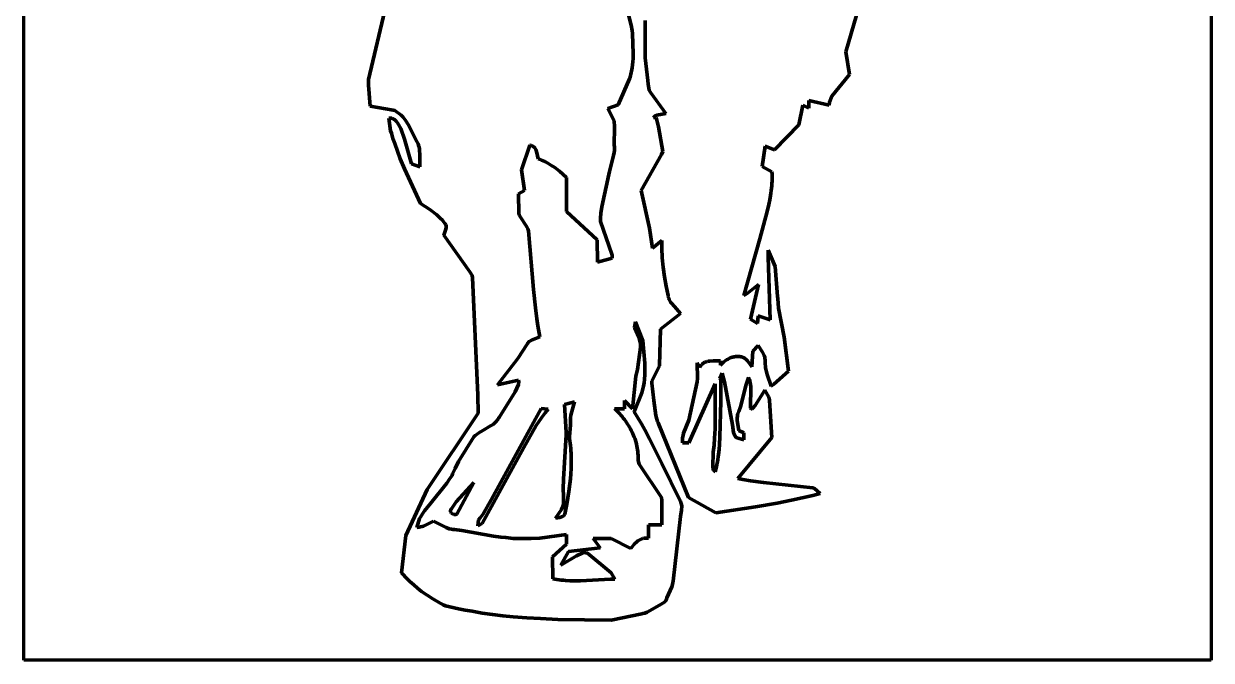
# Model space of a CAD drawing. Header units: millimetres. Extents: x 0 to 10.2, y 0 to 16.2.
# Drawn here: x 0 to 10.22, y 0 to 5.48 of the extents above; entities that cross this region are included whole.
import ezdxf

# ---------------------------------------------------------------- set-up
doc = ezdxf.new("R2010")
doc.units = ezdxf.units.MM
doc.layers.add('color#000000ff', color=7, linetype='CONTINUOUS', lineweight=100)
doc.layers.add('color#ffffffff', color=7, linetype='CONTINUOUS', lineweight=100)

msp = doc.modelspace()

# ---------------------------------------------------------------- linework, layer by layer
at = {"layer": 'color#000000ff'}
for p, q in [((2.967, 4.998), (3.12, 5.64)), ((5.183, 5.645), (5.23, 5.465)), ((7.168, 5.552), (7.077, 5.237)), ((5.23, 5.465), (5.237, 5.421)), ((5.237, 5.421), (5.239, 5.395)), ((5.349, 5.207), (5.35, 5.505)), ((5.239, 5.395), (5.246, 5.218)), ((5.246, 5.218), (5.245, 5.178)), ((7.077, 5.237), (7.108, 5.041)), ((5.241, 5.124), (5.237, 5.097)), ((5.244, 5.151), (5.241, 5.124)), ((5.245, 5.178), (5.244, 5.151)), ((5.349, 5.184), (5.349, 5.207)), ((5.371, 4.988), (5.349, 5.184)), ((5.219, 5.018), (5.215, 5.005)), ((5.223, 5.031), (5.219, 5.018)), ((5.226, 5.044), (5.223, 5.031)), ((5.23, 5.057), (5.226, 5.044)), ((5.232, 5.07), (5.23, 5.057)), ((5.237, 5.097), (5.232, 5.07)), ((7.108, 5.041), (6.955, 4.855)), ((2.967, 4.99), (2.967, 4.998)), ((2.967, 4.95), (2.967, 4.99)), ((2.981, 4.768), (2.967, 4.95)), ((5.215, 5.005), (5.117, 4.781)), ((5.374, 4.958), (5.371, 4.988)), ((5.384, 4.906), (5.374, 4.958)), ((5.391, 4.893), (5.384, 4.906)), ((5.398, 4.884), (5.391, 4.893)), ((5.528, 4.706), (5.398, 4.884)), ((6.934, 4.778), (6.759, 4.816)), ((6.759, 4.816), (6.759, 4.75)), ((6.955, 4.855), (6.935, 4.803)), ((3.181, 4.735), (2.981, 4.768)), ((3.195, 4.732), (3.181, 4.735)), ((3.249, 4.69), (3.195, 4.732)), ((5.117, 4.781), (5.027, 4.747)), ((5.027, 4.747), (5.081, 4.641)), ((5.45, 4.692), (5.528, 4.706)), ((6.706, 4.778), (6.672, 4.609)), ((6.759, 4.75), (6.706, 4.778)), ((6.935, 4.803), (6.934, 4.778)), ((3.158, 4.557), (3.144, 4.666)), ((3.144, 4.666), (3.149, 4.666)), ((3.149, 4.666), (3.154, 4.666)), ((3.154, 4.666), (3.16, 4.666)), ((3.16, 4.666), (3.164, 4.665)), ((3.164, 4.665), (3.169, 4.664)), ((3.169, 4.664), (3.174, 4.662)), ((3.174, 4.662), (3.178, 4.66)), ((3.178, 4.66), (3.183, 4.658)), ((3.183, 4.658), (3.191, 4.653)), ((3.191, 4.653), (3.198, 4.647)), ((3.198, 4.647), (3.205, 4.64)), ((3.205, 4.64), (3.218, 4.625)), ((3.218, 4.625), (3.245, 4.577)), ((3.262, 4.677), (3.249, 4.69)), ((3.274, 4.663), (3.262, 4.677)), ((3.29, 4.642), (3.274, 4.663)), ((3.31, 4.611), (3.29, 4.642)), ((3.385, 4.465), (3.31, 4.611)), ((5.081, 4.641), (5.085, 4.591)), ((5.42, 4.672), (5.426, 4.678)), ((5.443, 4.671), (5.42, 4.672)), ((5.426, 4.678), (5.436, 4.685)), ((5.436, 4.685), (5.45, 4.692)), ((5.465, 4.591), (5.443, 4.671)), ((6.672, 4.609), (6.463, 4.392)), ((3.165, 4.535), (3.158, 4.557)), ((3.178, 4.49), (3.165, 4.535)), ((3.245, 4.577), (3.279, 4.484)), ((5.085, 4.591), (5.083, 4.431)), ((5.501, 4.377), (5.465, 4.591)), ((3.193, 4.446), (3.178, 4.49)), ((3.216, 4.38), (3.193, 4.446)), ((3.279, 4.484), (3.339, 4.271)), ((3.388, 4.458), (3.385, 4.465)), ((3.392, 4.451), (3.388, 4.458)), ((3.395, 4.444), (3.392, 4.451)), ((3.397, 4.437), (3.395, 4.444)), ((3.399, 4.43), (3.397, 4.437)), ((3.403, 4.415), (3.399, 4.43)), ((3.406, 4.4), (3.403, 4.415)), ((3.407, 4.385), (3.406, 4.4)), ((4.356, 4.432), (4.286, 4.22)), ((4.362, 4.432), (4.356, 4.432)), ((4.367, 4.431), (4.362, 4.432)), ((4.372, 4.429), (4.367, 4.431)), ((4.377, 4.427), (4.372, 4.429)), ((4.381, 4.425), (4.377, 4.427)), ((4.385, 4.422), (4.381, 4.425)), ((4.389, 4.419), (4.385, 4.422)), ((4.393, 4.416), (4.389, 4.419)), ((4.396, 4.412), (4.393, 4.416)), ((4.399, 4.409), (4.396, 4.412)), ((4.402, 4.404), (4.399, 4.409)), ((4.407, 4.396), (4.402, 4.404)), ((4.411, 4.386), (4.407, 4.396)), ((5.083, 4.431), (5.084, 4.422)), ((5.084, 4.422), (5.085, 4.404)), ((5.085, 4.404), (5.084, 4.386)), ((6.383, 4.425), (6.357, 4.249)), ((6.463, 4.392), (6.383, 4.425)), ((3.241, 4.315), (3.216, 4.38)), ((3.277, 4.228), (3.241, 4.315)), ((3.409, 4.355), (3.407, 4.385)), ((3.409, 4.247), (3.409, 4.355)), ((4.418, 4.366), (4.411, 4.386)), ((4.429, 4.315), (4.418, 4.366)), ((4.439, 4.312), (4.429, 4.315)), ((4.458, 4.304), (4.439, 4.312)), ((4.485, 4.292), (4.458, 4.304)), ((5.078, 4.343), (5.043, 4.205)), ((5.082, 4.369), (5.078, 4.343)), ((5.084, 4.386), (5.082, 4.369)), ((5.314, 4.043), (5.489, 4.353)), ((5.489, 4.353), (5.501, 4.377)), ((3.414, 3.932), (3.277, 4.228)), ((3.339, 4.271), (3.409, 4.247)), ((4.286, 4.22), (4.31, 4.044)), ((4.512, 4.278), (4.485, 4.292)), ((4.538, 4.262), (4.512, 4.278)), ((4.572, 4.24), (4.538, 4.262)), ((4.612, 4.209), (4.572, 4.24)), ((4.672, 4.154), (4.612, 4.209)), ((5.043, 4.205), (5.037, 4.179)), ((6.357, 4.249), (6.441, 4.204)), ((6.441, 4.204), (6.442, 4.184)), ((4.672, 3.863), (4.672, 4.154)), ((5.037, 4.179), (4.977, 3.903)), ((6.441, 4.102), (6.439, 4.082)), ((6.442, 4.123), (6.441, 4.102)), ((6.442, 4.184), (6.443, 4.163)), ((6.443, 4.163), (6.442, 4.143)), ((6.442, 4.143), (6.442, 4.123)), ((4.31, 4.044), (4.26, 4.014)), ((4.26, 4.014), (4.262, 3.845)), ((5.386, 3.718), (5.314, 4.043)), ((6.429, 4.001), (6.422, 3.961)), ((6.432, 4.021), (6.429, 4.001)), ((6.435, 4.042), (6.432, 4.021)), ((6.437, 4.062), (6.435, 4.042)), ((6.439, 4.082), (6.437, 4.062)), ((3.495, 3.879), (3.414, 3.932)), ((4.977, 3.903), (4.969, 3.847)), ((6.414, 3.921), (6.4, 3.862)), ((6.422, 3.961), (6.414, 3.921)), ((3.556, 3.832), (3.495, 3.879)), ((3.584, 3.806), (3.556, 3.832)), ((3.604, 3.786), (3.584, 3.806)), ((3.617, 3.771), (3.604, 3.786)), ((4.262, 3.845), (4.266, 3.834)), ((4.266, 3.834), (4.277, 3.813)), ((4.277, 3.813), (4.326, 3.74)), ((4.936, 3.618), (4.672, 3.863)), ((4.965, 3.805), (4.964, 3.777)), ((4.969, 3.847), (4.965, 3.805)), ((6.4, 3.862), (6.336, 3.626)), ((3.615, 3.659), (3.633, 3.709)), ((3.629, 3.756), (3.617, 3.771)), ((3.631, 3.753), (3.629, 3.756)), ((3.632, 3.749), (3.631, 3.753)), ((3.634, 3.746), (3.632, 3.749)), ((3.633, 3.709), (3.636, 3.723)), ((3.636, 3.74), (3.634, 3.746)), ((3.637, 3.733), (3.636, 3.74)), ((3.636, 3.723), (3.637, 3.733)), ((4.326, 3.74), (4.334, 3.724)), ((4.334, 3.724), (4.339, 3.714)), ((4.339, 3.714), (4.342, 3.703)), ((4.342, 3.703), (4.344, 3.697)), ((4.344, 3.697), (4.388, 3.191)), ((4.964, 3.777), (5.061, 3.496)), ((5.413, 3.545), (5.386, 3.718)), ((3.84, 3.342), (3.615, 3.659)), ((4.938, 3.425), (4.936, 3.618)), ((5.494, 3.613), (5.413, 3.545)), ((5.494, 3.546), (5.494, 3.613)), ((6.336, 3.626), (6.2, 3.14)), ((5.061, 3.496), (5.064, 3.486)), ((5.064, 3.486), (5.064, 3.461)), ((5.497, 3.464), (5.494, 3.546)), ((6.409, 3.468), (6.409, 3.53)), ((6.409, 3.53), (6.467, 3.389)), ((5.064, 3.461), (4.938, 3.425)), ((5.504, 3.382), (5.497, 3.464)), ((5.515, 3.3), (5.504, 3.382)), ((6.426, 2.929), (6.409, 3.468)), ((6.467, 3.389), (6.488, 3.131)), ((3.859, 3.312), (3.84, 3.342)), ((3.864, 3.291), (3.859, 3.312)), ((3.898, 2.538), (3.864, 3.291)), ((5.529, 3.218), (5.515, 3.3)), ((4.388, 3.191), (4.405, 3.034)), ((5.547, 3.138), (5.529, 3.218)), ((6.228, 3.156), (6.325, 3.234)), ((6.325, 3.234), (6.255, 2.936)), ((5.548, 3.131), (5.547, 3.138)), ((5.549, 3.124), (5.548, 3.131)), ((5.551, 3.118), (5.549, 3.124)), ((5.553, 3.112), (5.551, 3.118)), ((5.555, 3.106), (5.553, 3.112)), ((5.561, 3.094), (5.555, 3.106)), ((5.567, 3.083), (5.561, 3.094)), ((5.575, 3.073), (5.567, 3.083)), ((5.601, 3.043), (5.575, 3.073)), ((6.2, 3.14), (6.228, 3.156)), ((6.488, 3.131), (6.49, 3.112)), ((6.49, 3.112), (6.497, 3.031)), ((4.405, 3.034), (4.417, 2.939)), ((5.482, 2.848), (5.654, 2.985)), ((5.654, 2.985), (5.601, 3.043)), ((6.497, 3.031), (6.545, 2.78)), ((4.417, 2.939), (4.426, 2.877)), ((4.426, 2.877), (4.436, 2.814)), ((5.257, 2.866), (5.266, 2.913)), ((5.261, 2.857), (5.257, 2.866)), ((5.266, 2.913), (5.329, 2.752)), ((6.255, 2.936), (6.316, 2.897)), ((6.316, 2.897), (6.322, 2.963)), ((6.322, 2.963), (6.426, 2.929)), ((4.442, 2.783), (4.372, 2.756)), ((4.436, 2.814), (4.442, 2.783)), ((5.294, 2.78), (5.261, 2.857)), ((5.309, 2.723), (5.294, 2.78)), ((5.474, 2.538), (5.482, 2.848)), ((6.545, 2.78), (6.582, 2.489)), ((4.334, 2.721), (4.252, 2.596)), ((4.337, 2.725), (4.334, 2.721)), ((4.339, 2.729), (4.337, 2.725)), ((4.344, 2.736), (4.339, 2.729)), ((4.35, 2.742), (4.344, 2.736)), ((4.357, 2.747), (4.35, 2.742)), ((4.372, 2.756), (4.357, 2.747)), ((5.282, 2.502), (5.309, 2.692)), ((5.309, 2.692), (5.309, 2.723)), ((5.329, 2.752), (5.346, 2.556)), ((6.277, 2.661), (6.268, 2.524)), ((6.321, 2.709), (6.277, 2.661)), ((6.358, 2.65), (6.321, 2.709)), ((4.252, 2.596), (4.077, 2.371)), ((5.346, 2.556), (5.347, 2.5)), ((5.819, 2.519), (5.797, 2.56)), ((5.797, 2.56), (5.801, 2.424)), ((5.85, 2.557), (5.845, 2.553)), ((5.855, 2.561), (5.85, 2.557)), ((5.861, 2.564), (5.855, 2.561)), ((5.867, 2.566), (5.861, 2.564)), ((5.873, 2.569), (5.867, 2.566)), ((5.88, 2.571), (5.873, 2.569)), ((5.886, 2.572), (5.88, 2.571)), ((5.893, 2.573), (5.886, 2.572)), ((5.907, 2.575), (5.893, 2.573)), ((5.935, 2.577), (5.907, 2.575)), ((5.997, 2.577), (5.935, 2.577)), ((5.999, 2.539), (5.997, 2.577)), ((6.014, 2.556), (6.004, 2.545)), ((6.025, 2.566), (6.014, 2.556)), ((6.037, 2.576), (6.025, 2.566)), ((6.05, 2.584), (6.037, 2.576)), ((6.063, 2.592), (6.05, 2.584)), ((6.076, 2.599), (6.063, 2.592)), ((6.09, 2.605), (6.076, 2.599)), ((6.098, 2.607), (6.09, 2.605)), ((6.105, 2.609), (6.098, 2.607)), ((6.112, 2.611), (6.105, 2.609)), ((6.119, 2.612), (6.112, 2.611)), ((6.127, 2.613), (6.119, 2.612)), ((6.134, 2.614), (6.127, 2.613)), ((6.142, 2.614), (6.134, 2.614)), ((6.149, 2.614), (6.142, 2.614)), ((6.157, 2.614), (6.149, 2.614)), ((6.164, 2.613), (6.157, 2.614)), ((6.172, 2.611), (6.164, 2.613)), ((6.179, 2.61), (6.172, 2.611)), ((6.187, 2.607), (6.179, 2.61)), ((6.194, 2.605), (6.187, 2.607)), ((6.201, 2.602), (6.194, 2.605)), ((6.208, 2.598), (6.201, 2.602)), ((6.217, 2.591), (6.208, 2.598)), ((6.229, 2.577), (6.217, 2.591)), ((6.268, 2.524), (6.229, 2.577)), ((6.373, 2.622), (6.358, 2.65)), ((6.378, 2.607), (6.373, 2.622)), ((6.38, 2.597), (6.378, 2.607)), ((6.382, 2.586), (6.38, 2.597)), ((6.382, 2.575), (6.382, 2.586)), ((6.382, 2.57), (6.382, 2.575)), ((6.382, 2.562), (6.382, 2.57)), ((6.386, 2.517), (6.382, 2.562)), ((3.91, 2.281), (3.898, 2.538)), ((5.27, 2.445), (5.282, 2.502)), ((5.346, 2.458), (5.343, 2.416)), ((5.347, 2.5), (5.346, 2.458)), ((5.407, 2.402), (5.472, 2.533)), ((5.472, 2.533), (5.474, 2.538)), ((5.823, 2.526), (5.819, 2.519)), ((5.826, 2.533), (5.823, 2.526)), ((5.831, 2.539), (5.826, 2.533)), ((5.835, 2.544), (5.831, 2.539)), ((5.84, 2.549), (5.835, 2.544)), ((5.845, 2.553), (5.84, 2.549)), ((5.993, 2.426), (6.012, 2.471)), ((6.004, 2.545), (5.999, 2.539)), ((6.012, 2.471), (6.031, 2.396)), ((6.399, 2.458), (6.386, 2.517)), ((6.435, 2.36), (6.399, 2.458)), ((6.582, 2.489), (6.457, 2.376)), ((4.077, 2.371), (4.26, 2.41)), ((4.259, 2.373), (4.23, 2.311)), ((4.261, 2.395), (4.259, 2.373)), ((4.26, 2.41), (4.261, 2.395)), ((5.24, 2.164), (5.27, 2.445)), ((5.336, 2.36), (5.333, 2.346)), ((5.34, 2.388), (5.336, 2.36)), ((5.343, 2.416), (5.34, 2.388)), ((5.406, 2.385), (5.407, 2.402)), ((5.424, 2.234), (5.406, 2.385)), ((5.796, 2.396), (5.724, 2.067)), ((5.725, 1.872), (5.951, 2.378)), ((5.801, 2.424), (5.796, 2.396)), ((5.951, 2.378), (5.951, 1.992)), ((6.002, 2.411), (5.993, 2.426)), ((6, 2.249), (6.002, 2.411)), ((6.031, 2.396), (6.1, 2.027)), ((6.169, 2.18), (6.219, 2.374)), ((6.219, 2.374), (6.236, 2.424)), ((6.236, 2.424), (6.24, 2.434)), ((6.24, 2.434), (6.243, 2.425)), ((6.243, 2.425), (6.246, 2.417)), ((6.246, 2.417), (6.249, 2.408)), ((6.249, 2.408), (6.251, 2.399)), ((6.251, 2.399), (6.253, 2.39)), ((6.253, 2.39), (6.256, 2.372)), ((6.256, 2.372), (6.258, 2.354)), ((6.258, 2.354), (6.26, 2.326)), ((6.457, 2.376), (6.435, 2.36)), ((3.911, 2.125), (3.91, 2.281)), ((4.23, 2.311), (4.092, 2.09)), ((5.321, 2.302), (5.256, 2.138)), ((5.333, 2.346), (5.321, 2.302)), ((6, 2.227), (6, 2.249)), ((6.26, 2.326), (6.255, 2.197)), ((6.296, 2.192), (6.379, 2.323)), ((6.379, 2.323), (6.415, 2.263)), ((6.415, 2.263), (6.419, 2.24)), ((4.023, 1.38), (4.455, 2.166)), ((4.455, 2.166), (4.515, 2.161)), ((4.515, 2.161), (4.489, 2.13)), ((4.655, 2.2), (4.741, 2.223)), ((4.669, 1.96), (4.655, 2.2)), ((4.741, 2.223), (4.709, 2.109)), ((5.096, 2.155), (5.085, 2.165)), ((5.085, 2.165), (5.172, 2.164)), ((5.108, 2.144), (5.096, 2.155)), ((5.172, 2.164), (5.172, 2.236)), ((5.172, 2.236), (5.24, 2.164)), ((5.44, 2.107), (5.424, 2.234)), ((5.992, 1.923), (6, 2.227)), ((6.155, 2.14), (6.169, 2.18)), ((6.255, 2.197), (6.255, 2.169)), ((6.255, 2.169), (6.258, 2.166)), ((6.258, 2.166), (6.262, 2.165)), ((6.262, 2.165), (6.265, 2.164)), ((6.265, 2.164), (6.27, 2.165)), ((6.27, 2.165), (6.277, 2.17)), ((6.277, 2.17), (6.296, 2.192)), ((6.419, 2.24), (6.419, 2.236)), ((6.419, 2.236), (6.439, 1.916)), ((3.474, 1.47), (3.911, 2.125)), ((4.057, 2.045), (4.05, 2.038)), ((4.064, 2.051), (4.057, 2.045)), ((4.07, 2.058), (4.064, 2.051)), ((4.076, 2.066), (4.07, 2.058)), ((4.082, 2.073), (4.076, 2.066)), ((4.087, 2.082), (4.082, 2.073)), ((4.092, 2.09), (4.087, 2.082)), ((4.457, 2.087), (4.411, 2.02)), ((4.489, 2.13), (4.457, 2.087)), ((4.709, 2.109), (4.706, 2.086)), ((4.706, 2.086), (4.706, 2.068)), ((4.706, 2.068), (4.707, 2.056)), ((4.707, 2.056), (4.706, 2.022)), ((5.119, 2.132), (5.108, 2.144)), ((5.13, 2.121), (5.119, 2.132)), ((5.14, 2.109), (5.13, 2.121)), ((5.151, 2.097), (5.14, 2.109)), ((5.161, 2.084), (5.151, 2.097)), ((5.171, 2.072), (5.161, 2.084)), ((5.18, 2.059), (5.171, 2.072)), ((5.189, 2.046), (5.18, 2.059)), ((5.198, 2.033), (5.189, 2.046)), ((5.256, 2.138), (5.287, 2.087)), ((5.287, 2.087), (5.317, 2.036)), ((5.449, 2.075), (5.44, 2.107)), ((5.456, 2.056), (5.449, 2.075)), ((5.462, 2.044), (5.456, 2.056)), ((5.724, 2.067), (5.68, 1.955)), ((6.141, 2.085), (6.143, 2.102)), ((6.142, 2.062), (6.141, 2.085)), ((6.157, 1.978), (6.142, 2.062)), ((6.143, 2.102), (6.145, 2.113)), ((6.145, 2.113), (6.148, 2.124)), ((6.148, 2.124), (6.152, 2.135)), ((6.152, 2.135), (6.155, 2.14)), ((3.902, 1.947), (3.895, 1.941)), ((3.918, 1.957), (3.902, 1.947)), ((3.952, 1.977), (3.918, 1.957)), ((4.019, 2.016), (3.952, 1.977)), ((4.035, 2.026), (4.019, 2.016)), ((4.043, 2.032), (4.035, 2.026)), ((4.05, 2.038), (4.043, 2.032)), ((4.411, 2.02), (4.305, 1.832)), ((4.668, 1.94), (4.669, 1.96)), ((4.706, 2.022), (4.697, 1.925)), ((5.207, 2.019), (5.198, 2.033)), ((5.215, 2.005), (5.207, 2.019)), ((5.223, 1.992), (5.215, 2.005)), ((5.23, 1.977), (5.223, 1.992)), ((5.237, 1.963), (5.23, 1.977)), ((5.244, 1.949), (5.237, 1.963)), ((5.25, 1.934), (5.244, 1.949)), ((5.317, 2.036), (5.346, 1.984)), ((5.346, 1.984), (5.388, 1.905)), ((5.722, 1.4), (5.462, 2.044)), ((5.68, 1.955), (5.675, 1.935)), ((5.951, 1.992), (5.947, 1.911)), ((6.1, 2.027), (6.111, 1.96)), ((6.111, 1.96), (6.116, 1.945)), ((6.116, 1.945), (6.119, 1.937)), ((6.2, 1.958), (6.157, 1.978)), ((6.2, 1.896), (6.2, 1.958)), ((3.873, 1.922), (3.742, 1.71)), ((3.88, 1.929), (3.873, 1.922)), ((3.887, 1.935), (3.88, 1.929)), ((3.895, 1.941), (3.887, 1.935)), ((4.645, 1.557), (4.668, 1.94)), ((4.697, 1.925), (4.699, 1.902)), ((4.699, 1.902), (4.7, 1.89)), ((4.7, 1.89), (4.704, 1.868)), ((4.704, 1.868), (4.706, 1.847)), ((4.706, 1.847), (4.708, 1.825)), ((5.256, 1.919), (5.25, 1.934)), ((5.262, 1.905), (5.256, 1.919)), ((5.267, 1.89), (5.262, 1.905)), ((5.271, 1.874), (5.267, 1.89)), ((5.275, 1.859), (5.271, 1.874)), ((5.278, 1.843), (5.275, 1.859)), ((5.281, 1.828), (5.278, 1.843)), ((5.388, 1.905), (5.494, 1.693)), ((5.671, 1.914), (5.67, 1.899)), ((5.67, 1.899), (5.67, 1.885)), ((5.67, 1.885), (5.671, 1.87)), ((5.675, 1.935), (5.671, 1.914)), ((5.671, 1.87), (5.725, 1.872)), ((5.942, 1.85), (5.938, 1.81)), ((5.947, 1.911), (5.942, 1.85)), ((5.985, 1.815), (5.988, 1.858)), ((5.988, 1.858), (5.992, 1.923)), ((6.119, 1.937), (6.123, 1.93)), ((6.123, 1.93), (6.128, 1.924)), ((6.128, 1.924), (6.131, 1.921)), ((6.131, 1.921), (6.135, 1.918)), ((6.135, 1.918), (6.138, 1.915)), ((6.138, 1.915), (6.2, 1.896)), ((6.439, 1.916), (6.146, 1.563)), ((4.305, 1.832), (3.947, 1.177)), ((4.708, 1.825), (4.71, 1.803)), ((4.71, 1.803), (4.712, 1.781)), ((4.712, 1.781), (4.713, 1.759)), ((4.713, 1.759), (4.713, 1.737)), ((5.284, 1.812), (5.281, 1.828)), ((5.286, 1.796), (5.284, 1.812)), ((5.287, 1.78), (5.286, 1.796)), ((5.288, 1.764), (5.287, 1.78)), ((5.289, 1.721), (5.288, 1.764)), ((5.935, 1.79), (5.932, 1.665)), ((5.938, 1.81), (5.935, 1.79)), ((5.974, 1.729), (5.977, 1.75)), ((5.977, 1.75), (5.98, 1.772)), ((5.98, 1.772), (5.985, 1.815)), ((3.713, 1.651), (3.692, 1.603)), ((3.742, 1.71), (3.713, 1.651)), ((4.712, 1.649), (4.709, 1.605)), ((4.713, 1.671), (4.712, 1.649)), ((4.713, 1.737), (4.713, 1.715)), ((4.713, 1.715), (4.713, 1.693)), ((4.713, 1.693), (4.713, 1.671)), ((5.294, 1.697), (5.289, 1.721)), ((5.299, 1.687), (5.294, 1.697)), ((5.49, 1.401), (5.299, 1.687)), ((5.494, 1.693), (5.65, 1.372)), ((5.932, 1.665), (5.938, 1.633)), ((5.953, 1.622), (5.958, 1.643)), ((5.958, 1.643), (5.962, 1.665)), ((5.962, 1.665), (5.967, 1.686)), ((5.967, 1.686), (5.971, 1.707)), ((5.971, 1.707), (5.974, 1.729)), ((3.669, 1.564), (3.641, 1.525)), ((3.687, 1.591), (3.669, 1.564)), ((3.692, 1.603), (3.687, 1.591)), ((4.644, 1.476), (4.645, 1.557)), ((4.706, 1.561), (4.701, 1.517)), ((4.709, 1.605), (4.706, 1.561)), ((5.938, 1.633), (5.953, 1.622)), ((6.146, 1.563), (6.19, 1.555)), ((6.19, 1.555), (6.256, 1.544)), ((6.256, 1.544), (6.368, 1.529)), ((3.289, 1.075), (3.474, 1.47)), ((3.641, 1.525), (3.5, 1.349)), ((3.723, 1.362), (3.875, 1.529)), ((3.875, 1.529), (3.727, 1.257)), ((4.645, 1.415), (4.644, 1.476)), ((4.692, 1.451), (4.674, 1.343)), ((4.701, 1.517), (4.692, 1.451)), ((6.368, 1.529), (6.792, 1.485)), ((6.792, 1.485), (6.808, 1.479)), ((6.856, 1.435), (6.794, 1.419)), ((6.808, 1.479), (6.856, 1.435)), ((3.5, 1.349), (3.451, 1.285)), ((3.681, 1.304), (3.723, 1.362)), ((3.951, 1.255), (4.023, 1.38)), ((4.637, 1.317), (4.643, 1.334)), ((4.643, 1.334), (4.645, 1.345)), ((4.647, 1.375), (4.645, 1.415)), ((4.645, 1.345), (4.647, 1.357)), ((4.647, 1.369), (4.647, 1.375)), ((4.647, 1.357), (4.647, 1.369)), ((4.674, 1.343), (4.658, 1.256)), ((5.493, 1.377), (5.49, 1.401)), ((5.494, 1.164), (5.493, 1.377)), ((5.65, 1.372), (5.652, 1.368)), ((5.652, 1.368), (5.657, 1.359)), ((5.657, 1.359), (5.66, 1.35)), ((5.66, 1.35), (5.662, 1.341)), ((5.662, 1.341), (5.664, 1.327)), ((5.957, 1.268), (5.722, 1.4)), ((6.486, 1.352), (6.3, 1.319)), ((6.61, 1.377), (6.486, 1.352)), ((6.702, 1.397), (6.61, 1.377)), ((6.794, 1.419), (6.702, 1.397)), ((3.415, 1.232), (3.406, 1.219)), ((3.433, 1.259), (3.415, 1.232)), ((3.451, 1.285), (3.433, 1.259)), ((3.673, 1.288), (3.674, 1.291)), ((3.673, 1.285), (3.673, 1.288)), ((3.673, 1.282), (3.673, 1.285)), ((3.674, 1.279), (3.673, 1.282)), ((3.674, 1.291), (3.675, 1.294)), ((3.674, 1.276), (3.674, 1.279)), ((3.677, 1.271), (3.674, 1.276)), ((3.675, 1.294), (3.676, 1.297)), ((3.676, 1.297), (3.678, 1.301)), ((3.68, 1.266), (3.677, 1.271)), ((3.678, 1.301), (3.681, 1.304)), ((3.685, 1.262), (3.68, 1.266)), ((3.69, 1.259), (3.685, 1.262)), ((3.696, 1.256), (3.69, 1.259)), ((3.702, 1.254), (3.696, 1.256)), ((3.708, 1.253), (3.702, 1.254)), ((3.714, 1.253), (3.708, 1.253)), ((3.721, 1.255), (3.714, 1.253)), ((3.724, 1.256), (3.721, 1.255)), ((3.727, 1.257), (3.724, 1.256)), ((3.928, 1.225), (3.951, 1.255)), ((4.578, 1.222), (4.628, 1.296)), ((4.615, 1.228), (4.578, 1.222)), ((4.638, 1.236), (4.615, 1.228)), ((4.628, 1.296), (4.637, 1.317)), ((4.648, 1.244), (4.638, 1.236)), ((4.654, 1.251), (4.648, 1.244)), ((4.658, 1.256), (4.654, 1.251)), ((5.654, 1.236), (5.589, 0.681)), ((5.662, 1.293), (5.654, 1.236)), ((5.664, 1.327), (5.662, 1.293)), ((6.3, 1.319), (5.957, 1.268)), ((3.406, 1.219), (3.384, 1.142)), ((3.384, 1.142), (3.405, 1.145)), ((3.405, 1.145), (3.441, 1.155)), ((3.441, 1.155), (3.526, 1.198)), ((3.526, 1.198), (3.635, 1.141)), ((3.635, 1.141), (3.661, 1.132)), ((3.661, 1.132), (3.681, 1.128)), ((3.681, 1.128), (3.695, 1.126)), ((3.695, 1.126), (3.708, 1.125)), ((3.708, 1.125), (3.772, 1.116)), ((3.91, 1.158), (3.916, 1.209)), ((3.947, 1.177), (3.91, 1.158)), ((3.916, 1.209), (3.928, 1.225)), ((5.378, 1.05), (5.378, 1.164)), ((5.378, 1.164), (5.494, 1.164)), ((3.253, 0.751), (3.289, 1.075)), ((3.772, 1.116), (4.044, 1.069)), ((4.044, 1.069), (4.108, 1.06)), ((4.108, 1.06), (4.15, 1.055)), ((4.15, 1.055), (4.192, 1.051)), ((4.192, 1.051), (4.213, 1.049)), ((4.213, 1.049), (4.234, 1.048)), ((4.234, 1.048), (4.256, 1.047)), ((4.256, 1.047), (4.277, 1.047)), ((4.277, 1.047), (4.298, 1.047)), ((4.298, 1.047), (4.32, 1.048)), ((4.32, 1.048), (4.369, 1.048)), ((4.369, 1.048), (4.442, 1.052)), ((4.442, 1.052), (4.672, 1.083)), ((4.672, 1.083), (4.672, 0.998)), ((4.963, 0.968), (4.901, 1.048)), ((4.901, 1.048), (5.056, 1.048)), ((5.056, 1.048), (5.225, 0.962)), ((5.277, 1.019), (5.287, 1.027)), ((5.287, 1.027), (5.298, 1.034)), ((5.298, 1.034), (5.309, 1.04)), ((5.309, 1.04), (5.315, 1.043)), ((5.315, 1.043), (5.321, 1.045)), ((5.321, 1.045), (5.326, 1.047)), ((5.326, 1.047), (5.332, 1.048)), ((5.332, 1.048), (5.339, 1.05)), ((5.339, 1.05), (5.345, 1.051)), ((5.345, 1.051), (5.351, 1.051)), ((5.351, 1.051), (5.358, 1.052)), ((5.358, 1.052), (5.365, 1.051)), ((5.365, 1.051), (5.371, 1.051)), ((5.371, 1.051), (5.378, 1.05)), ((4.672, 0.998), (4.552, 0.889)), ((4.624, 0.817), (4.689, 0.936)), ((4.689, 0.936), (4.963, 0.968)), ((4.814, 0.925), (4.759, 0.9)), ((4.821, 0.928), (4.814, 0.925)), ((4.852, 0.921), (4.821, 0.928)), ((5.058, 0.752), (4.852, 0.921)), ((5.225, 0.962), (5.258, 1.002)), ((5.258, 1.002), (5.277, 1.019)), ((4.552, 0.889), (4.554, 0.701)), ((4.759, 0.9), (4.624, 0.817)), ((3.263, 0.74), (3.253, 0.751)), ((3.293, 0.708), (3.263, 0.74)), ((5.089, 0.698), (5.058, 0.752)), ((3.324, 0.677), (3.293, 0.708)), ((3.357, 0.648), (3.324, 0.677)), ((3.39, 0.62), (3.357, 0.648)), ((3.425, 0.593), (3.39, 0.62)), ((4.554, 0.701), (4.572, 0.697)), ((4.572, 0.697), (4.59, 0.694)), ((4.59, 0.694), (4.609, 0.692)), ((4.609, 0.692), (4.627, 0.69)), ((4.627, 0.69), (4.646, 0.688)), ((4.646, 0.688), (4.664, 0.686)), ((4.664, 0.686), (4.701, 0.684)), ((4.701, 0.684), (4.738, 0.683)), ((4.738, 0.683), (4.793, 0.683)), ((4.793, 0.683), (5.052, 0.697)), ((5.052, 0.697), (5.089, 0.698)), ((5.578, 0.631), (5.536, 0.538)), ((5.585, 0.653), (5.578, 0.631)), ((5.588, 0.669), (5.585, 0.653)), ((5.589, 0.681), (5.588, 0.669)), ((3.473, 0.559), (3.425, 0.593)), ((3.522, 0.528), (3.473, 0.559)), ((3.585, 0.492), (3.522, 0.528)), ((5.529, 0.518), (5.525, 0.511)), ((5.532, 0.527), (5.529, 0.518)), ((5.536, 0.538), (5.532, 0.527)), ((3.595, 0.485), (3.585, 0.492)), ((3.61, 0.477), (3.595, 0.485)), ((3.631, 0.468), (3.61, 0.477)), ((3.743, 0.443), (3.631, 0.468)), ((3.801, 0.431), (3.743, 0.443)), ((3.859, 0.421), (3.801, 0.431)), ((3.947, 0.406), (3.859, 0.421)), ((5.366, 0.413), (5.345, 0.405)), ((5.472, 0.473), (5.366, 0.413)), ((5.516, 0.5), (5.472, 0.473)), ((5.525, 0.511), (5.516, 0.5)), ((4.035, 0.394), (3.947, 0.406)), ((4.124, 0.383), (4.035, 0.394)), ((4.212, 0.374), (4.124, 0.383)), ((4.33, 0.365), (4.212, 0.374)), ((4.449, 0.358), (4.33, 0.365)), ((4.597, 0.352), (4.449, 0.358)), ((5.058, 0.346), (4.597, 0.352)), ((5.322, 0.4), (5.058, 0.346)), ((5.328, 0.401), (5.322, 0.4)), ((5.345, 0.405), (5.328, 0.401))]:
    msp.add_line(p, q, dxfattribs=at)
at = {"layer": 'color#ffffffff'}
for p, q in [((0, 0), (0, 16.208)), ((10.222, 16.208), (10.222, 0)), ((3.12, 5.64), (2.967, 4.998)), ((5.23, 5.465), (5.183, 5.645)), ((7.077, 5.237), (7.168, 5.552)), ((5.237, 5.421), (5.23, 5.465)), ((5.239, 5.395), (5.237, 5.421)), ((5.35, 5.505), (5.349, 5.207)), ((5.246, 5.218), (5.239, 5.395)), ((5.245, 5.178), (5.246, 5.218)), ((7.108, 5.041), (7.077, 5.237)), ((5.237, 5.097), (5.241, 5.124)), ((5.241, 5.124), (5.244, 5.151)), ((5.244, 5.151), (5.245, 5.178)), ((5.349, 5.207), (5.349, 5.184)), ((5.349, 5.184), (5.371, 4.988)), ((5.215, 5.005), (5.219, 5.018)), ((5.219, 5.018), (5.223, 5.031)), ((5.223, 5.031), (5.226, 5.044)), ((5.226, 5.044), (5.23, 5.057)), ((5.23, 5.057), (5.232, 5.07)), ((5.232, 5.07), (5.237, 5.097)), ((6.955, 4.855), (7.108, 5.041)), ((2.967, 4.998), (2.967, 4.99)), ((2.967, 4.99), (2.967, 4.95)), ((2.967, 4.95), (2.981, 4.768)), ((5.117, 4.781), (5.215, 5.005)), ((5.371, 4.988), (5.374, 4.958)), ((5.374, 4.958), (5.384, 4.906)), ((5.384, 4.906), (5.391, 4.893)), ((5.391, 4.893), (5.398, 4.884)), ((5.398, 4.884), (5.528, 4.706)), ((6.759, 4.75), (6.759, 4.816)), ((6.759, 4.816), (6.934, 4.778)), ((6.935, 4.803), (6.955, 4.855)), ((2.981, 4.768), (3.181, 4.735)), ((3.181, 4.735), (3.195, 4.732)), ((3.195, 4.732), (3.249, 4.69)), ((5.027, 4.747), (5.117, 4.781)), ((5.081, 4.641), (5.027, 4.747)), ((5.528, 4.706), (5.45, 4.692)), ((6.672, 4.609), (6.706, 4.778)), ((6.706, 4.778), (6.759, 4.75)), ((6.934, 4.778), (6.935, 4.803)), ((3.149, 4.666), (3.144, 4.666)), ((3.144, 4.666), (3.158, 4.557)), ((3.154, 4.666), (3.149, 4.666)), ((3.16, 4.666), (3.154, 4.666)), ((3.164, 4.665), (3.16, 4.666)), ((3.169, 4.664), (3.164, 4.665)), ((3.174, 4.662), (3.169, 4.664)), ((3.178, 4.66), (3.174, 4.662)), ((3.183, 4.658), (3.178, 4.66)), ((3.191, 4.653), (3.183, 4.658)), ((3.198, 4.647), (3.191, 4.653)), ((3.205, 4.64), (3.198, 4.647)), ((3.218, 4.625), (3.205, 4.64)), ((3.245, 4.577), (3.218, 4.625)), ((3.249, 4.69), (3.262, 4.677)), ((3.262, 4.677), (3.274, 4.663)), ((3.274, 4.663), (3.29, 4.642)), ((3.29, 4.642), (3.31, 4.611)), ((3.31, 4.611), (3.385, 4.465)), ((5.085, 4.591), (5.081, 4.641)), ((5.426, 4.678), (5.42, 4.672)), ((5.42, 4.672), (5.443, 4.671)), ((5.436, 4.685), (5.426, 4.678)), ((5.45, 4.692), (5.436, 4.685)), ((5.443, 4.671), (5.465, 4.591)), ((6.463, 4.392), (6.672, 4.609)), ((3.158, 4.557), (3.165, 4.535)), ((3.165, 4.535), (3.178, 4.49)), ((3.279, 4.484), (3.245, 4.577)), ((5.083, 4.431), (5.085, 4.591)), ((5.465, 4.591), (5.501, 4.377)), ((3.178, 4.49), (3.193, 4.446)), ((3.193, 4.446), (3.216, 4.38)), ((3.339, 4.271), (3.279, 4.484)), ((3.385, 4.465), (3.388, 4.458)), ((3.388, 4.458), (3.392, 4.451)), ((3.392, 4.451), (3.395, 4.444)), ((3.395, 4.444), (3.397, 4.437)), ((3.397, 4.437), (3.399, 4.43)), ((3.399, 4.43), (3.403, 4.415)), ((3.403, 4.415), (3.406, 4.4)), ((3.406, 4.4), (3.407, 4.385)), ((4.286, 4.22), (4.356, 4.432)), ((4.356, 4.432), (4.362, 4.432)), ((4.362, 4.432), (4.367, 4.431)), ((4.367, 4.431), (4.372, 4.429)), ((4.372, 4.429), (4.377, 4.427)), ((4.377, 4.427), (4.381, 4.425)), ((4.381, 4.425), (4.385, 4.422)), ((4.385, 4.422), (4.389, 4.419)), ((4.389, 4.419), (4.393, 4.416)), ((4.393, 4.416), (4.396, 4.412)), ((4.396, 4.412), (4.399, 4.409)), ((4.399, 4.409), (4.402, 4.404)), ((4.402, 4.404), (4.407, 4.396)), ((4.407, 4.396), (4.411, 4.386)), ((5.084, 4.422), (5.083, 4.431)), ((5.085, 4.404), (5.084, 4.422)), ((5.084, 4.386), (5.085, 4.404)), ((6.357, 4.249), (6.383, 4.425)), ((6.383, 4.425), (6.463, 4.392)), ((3.216, 4.38), (3.241, 4.315)), ((3.241, 4.315), (3.277, 4.228)), ((3.407, 4.385), (3.409, 4.355)), ((3.409, 4.355), (3.409, 4.247)), ((4.411, 4.386), (4.418, 4.366)), ((4.418, 4.366), (4.429, 4.315)), ((4.429, 4.315), (4.439, 4.312)), ((4.439, 4.312), (4.458, 4.304)), ((4.458, 4.304), (4.485, 4.292)), ((5.043, 4.205), (5.078, 4.343)), ((5.078, 4.343), (5.082, 4.369)), ((5.082, 4.369), (5.084, 4.386)), ((5.489, 4.353), (5.314, 4.043)), ((5.501, 4.377), (5.489, 4.353)), ((3.277, 4.228), (3.414, 3.932)), ((3.409, 4.247), (3.339, 4.271)), ((4.31, 4.044), (4.286, 4.22)), ((4.485, 4.292), (4.512, 4.278)), ((4.512, 4.278), (4.538, 4.262)), ((4.538, 4.262), (4.572, 4.24)), ((4.572, 4.24), (4.612, 4.209)), ((4.612, 4.209), (4.672, 4.154)), ((5.037, 4.179), (5.043, 4.205)), ((6.441, 4.204), (6.357, 4.249)), ((6.442, 4.184), (6.441, 4.204)), ((4.672, 4.154), (4.672, 3.863)), ((4.977, 3.903), (5.037, 4.179)), ((6.439, 4.082), (6.441, 4.102)), ((6.441, 4.102), (6.442, 4.123)), ((6.443, 4.163), (6.442, 4.184)), ((6.442, 4.143), (6.443, 4.163)), ((6.442, 4.123), (6.442, 4.143)), ((4.26, 4.014), (4.31, 4.044)), ((4.262, 3.845), (4.26, 4.014)), ((5.314, 4.043), (5.386, 3.718)), ((6.422, 3.961), (6.429, 4.001)), ((6.429, 4.001), (6.432, 4.021)), ((6.432, 4.021), (6.435, 4.042)), ((6.435, 4.042), (6.437, 4.062)), ((6.437, 4.062), (6.439, 4.082)), ((3.414, 3.932), (3.495, 3.879)), ((4.969, 3.847), (4.977, 3.903)), ((6.4, 3.862), (6.414, 3.921)), ((6.414, 3.921), (6.422, 3.961)), ((3.495, 3.879), (3.556, 3.832)), ((3.556, 3.832), (3.584, 3.806)), ((3.584, 3.806), (3.604, 3.786)), ((3.604, 3.786), (3.617, 3.771)), ((4.266, 3.834), (4.262, 3.845)), ((4.277, 3.813), (4.266, 3.834)), ((4.326, 3.74), (4.277, 3.813)), ((4.672, 3.863), (4.936, 3.618)), ((4.964, 3.777), (4.965, 3.805)), ((4.965, 3.805), (4.969, 3.847)), ((6.336, 3.626), (6.4, 3.862)), ((3.633, 3.709), (3.615, 3.659)), ((3.617, 3.771), (3.629, 3.756)), ((3.629, 3.756), (3.631, 3.753)), ((3.631, 3.753), (3.632, 3.749)), ((3.632, 3.749), (3.634, 3.746)), ((3.636, 3.723), (3.633, 3.709)), ((3.634, 3.746), (3.636, 3.74)), ((3.636, 3.74), (3.637, 3.733)), ((3.637, 3.733), (3.636, 3.723)), ((4.334, 3.724), (4.326, 3.74)), ((4.339, 3.714), (4.334, 3.724)), ((4.342, 3.703), (4.339, 3.714)), ((4.344, 3.697), (4.342, 3.703)), ((4.388, 3.191), (4.344, 3.697)), ((5.061, 3.496), (4.964, 3.777)), ((5.386, 3.718), (5.413, 3.545)), ((3.615, 3.659), (3.84, 3.342)), ((4.936, 3.618), (4.938, 3.425)), ((5.413, 3.545), (5.494, 3.613)), ((5.494, 3.613), (5.494, 3.546)), ((6.2, 3.14), (6.336, 3.626)), ((5.064, 3.486), (5.061, 3.496)), ((5.064, 3.461), (5.064, 3.486)), ((5.494, 3.546), (5.497, 3.464)), ((6.467, 3.389), (6.409, 3.53)), ((6.409, 3.53), (6.409, 3.468)), ((4.938, 3.425), (5.064, 3.461)), ((5.497, 3.464), (5.504, 3.382)), ((5.504, 3.382), (5.515, 3.3)), ((6.409, 3.468), (6.426, 2.929)), ((6.488, 3.131), (6.467, 3.389)), ((3.84, 3.342), (3.859, 3.312)), ((3.859, 3.312), (3.864, 3.291)), ((3.864, 3.291), (3.898, 2.538)), ((5.515, 3.3), (5.529, 3.218)), ((4.405, 3.034), (4.388, 3.191)), ((5.529, 3.218), (5.547, 3.138)), ((6.325, 3.234), (6.228, 3.156)), ((6.255, 2.936), (6.325, 3.234)), ((5.547, 3.138), (5.548, 3.131)), ((5.548, 3.131), (5.549, 3.124)), ((5.549, 3.124), (5.551, 3.118)), ((5.551, 3.118), (5.553, 3.112)), ((5.553, 3.112), (5.555, 3.106)), ((5.555, 3.106), (5.561, 3.094)), ((5.561, 3.094), (5.567, 3.083)), ((5.567, 3.083), (5.575, 3.073)), ((5.575, 3.073), (5.601, 3.043)), ((6.228, 3.156), (6.2, 3.14)), ((6.49, 3.112), (6.488, 3.131)), ((6.497, 3.031), (6.49, 3.112)), ((4.417, 2.939), (4.405, 3.034)), ((5.654, 2.985), (5.482, 2.848)), ((5.601, 3.043), (5.654, 2.985)), ((6.545, 2.78), (6.497, 3.031)), ((4.426, 2.877), (4.417, 2.939)), ((4.436, 2.814), (4.426, 2.877)), ((5.266, 2.913), (5.257, 2.866)), ((5.257, 2.866), (5.261, 2.857)), ((5.329, 2.752), (5.266, 2.913)), ((6.316, 2.897), (6.255, 2.936)), ((6.322, 2.963), (6.316, 2.897)), ((6.426, 2.929), (6.322, 2.963)), ((4.372, 2.756), (4.442, 2.783)), ((4.442, 2.783), (4.436, 2.814)), ((5.261, 2.857), (5.294, 2.78)), ((5.294, 2.78), (5.309, 2.723)), ((5.482, 2.848), (5.474, 2.538)), ((6.582, 2.489), (6.545, 2.78)), ((4.252, 2.596), (4.334, 2.721)), ((4.334, 2.721), (4.337, 2.725)), ((4.337, 2.725), (4.339, 2.729)), ((4.339, 2.729), (4.344, 2.736)), ((4.344, 2.736), (4.35, 2.742)), ((4.35, 2.742), (4.357, 2.747)), ((4.357, 2.747), (4.372, 2.756)), ((5.309, 2.692), (5.282, 2.502)), ((5.309, 2.723), (5.309, 2.692)), ((5.346, 2.556), (5.329, 2.752)), ((6.268, 2.524), (6.277, 2.661)), ((6.277, 2.661), (6.321, 2.709)), ((6.321, 2.709), (6.358, 2.65)), ((4.077, 2.371), (4.252, 2.596)), ((5.347, 2.5), (5.346, 2.556)), ((5.801, 2.424), (5.797, 2.56)), ((5.797, 2.56), (5.819, 2.519)), ((5.845, 2.553), (5.85, 2.557)), ((5.85, 2.557), (5.855, 2.561)), ((5.855, 2.561), (5.861, 2.564)), ((5.861, 2.564), (5.867, 2.566)), ((5.867, 2.566), (5.873, 2.569)), ((5.873, 2.569), (5.88, 2.571)), ((5.88, 2.571), (5.886, 2.572)), ((5.886, 2.572), (5.893, 2.573)), ((5.893, 2.573), (5.907, 2.575)), ((5.907, 2.575), (5.935, 2.577)), ((5.935, 2.577), (5.997, 2.577)), ((5.997, 2.577), (5.999, 2.539)), ((6.004, 2.545), (6.014, 2.556)), ((6.014, 2.556), (6.025, 2.566)), ((6.025, 2.566), (6.037, 2.576)), ((6.037, 2.576), (6.05, 2.584)), ((6.05, 2.584), (6.063, 2.592)), ((6.063, 2.592), (6.076, 2.599)), ((6.076, 2.599), (6.09, 2.605)), ((6.09, 2.605), (6.098, 2.607)), ((6.098, 2.607), (6.105, 2.609)), ((6.105, 2.609), (6.112, 2.611)), ((6.112, 2.611), (6.119, 2.612)), ((6.119, 2.612), (6.127, 2.613)), ((6.127, 2.613), (6.134, 2.614)), ((6.134, 2.614), (6.142, 2.614)), ((6.142, 2.614), (6.149, 2.614)), ((6.149, 2.614), (6.157, 2.614)), ((6.157, 2.614), (6.164, 2.613)), ((6.164, 2.613), (6.172, 2.611)), ((6.172, 2.611), (6.179, 2.61)), ((6.179, 2.61), (6.187, 2.607)), ((6.187, 2.607), (6.194, 2.605)), ((6.194, 2.605), (6.201, 2.602)), ((6.201, 2.602), (6.208, 2.598)), ((6.208, 2.598), (6.217, 2.591)), ((6.217, 2.591), (6.229, 2.577)), ((6.229, 2.577), (6.268, 2.524)), ((6.358, 2.65), (6.373, 2.622)), ((6.373, 2.622), (6.378, 2.607)), ((6.378, 2.607), (6.38, 2.597)), ((6.38, 2.597), (6.382, 2.586)), ((6.382, 2.586), (6.382, 2.575)), ((6.382, 2.575), (6.382, 2.57)), ((6.382, 2.57), (6.382, 2.562)), ((6.382, 2.562), (6.386, 2.517)), ((3.898, 2.538), (3.91, 2.281)), ((5.282, 2.502), (5.27, 2.445)), ((5.343, 2.416), (5.346, 2.458)), ((5.346, 2.458), (5.347, 2.5)), ((5.472, 2.533), (5.407, 2.402)), ((5.474, 2.538), (5.472, 2.533)), ((5.819, 2.519), (5.823, 2.526)), ((5.823, 2.526), (5.826, 2.533)), ((5.826, 2.533), (5.831, 2.539)), ((5.831, 2.539), (5.835, 2.544)), ((5.835, 2.544), (5.84, 2.549)), ((5.84, 2.549), (5.845, 2.553)), ((6.012, 2.471), (5.993, 2.426)), ((5.999, 2.539), (6.004, 2.545)), ((6.031, 2.396), (6.012, 2.471)), ((6.386, 2.517), (6.399, 2.458)), ((6.399, 2.458), (6.435, 2.36)), ((6.457, 2.376), (6.582, 2.489)), ((4.26, 2.41), (4.077, 2.371)), ((4.23, 2.311), (4.259, 2.373)), ((4.259, 2.373), (4.261, 2.395)), ((4.261, 2.395), (4.26, 2.41)), ((5.27, 2.445), (5.24, 2.164)), ((5.333, 2.346), (5.336, 2.36)), ((5.336, 2.36), (5.34, 2.388)), ((5.34, 2.388), (5.343, 2.416)), ((5.407, 2.402), (5.406, 2.385)), ((5.406, 2.385), (5.424, 2.234)), ((5.724, 2.067), (5.796, 2.396)), ((5.951, 2.378), (5.725, 1.872)), ((5.796, 2.396), (5.801, 2.424)), ((5.951, 1.992), (5.951, 2.378)), ((5.993, 2.426), (6.002, 2.411)), ((6.002, 2.411), (6, 2.249)), ((6.1, 2.027), (6.031, 2.396)), ((6.219, 2.374), (6.169, 2.18)), ((6.236, 2.424), (6.219, 2.374)), ((6.24, 2.434), (6.236, 2.424)), ((6.243, 2.425), (6.24, 2.434)), ((6.246, 2.417), (6.243, 2.425)), ((6.249, 2.408), (6.246, 2.417)), ((6.251, 2.399), (6.249, 2.408)), ((6.253, 2.39), (6.251, 2.399)), ((6.256, 2.372), (6.253, 2.39)), ((6.258, 2.354), (6.256, 2.372)), ((6.26, 2.326), (6.258, 2.354)), ((6.435, 2.36), (6.457, 2.376)), ((3.91, 2.281), (3.911, 2.125)), ((4.092, 2.09), (4.23, 2.311)), ((5.256, 2.138), (5.321, 2.302)), ((5.321, 2.302), (5.333, 2.346)), ((6, 2.249), (6, 2.227)), ((6.255, 2.197), (6.26, 2.326)), ((6.379, 2.323), (6.296, 2.192)), ((6.415, 2.263), (6.379, 2.323)), ((6.419, 2.24), (6.415, 2.263)), ((4.455, 2.166), (4.023, 1.38)), ((4.515, 2.161), (4.455, 2.166)), ((4.489, 2.13), (4.515, 2.161)), ((4.741, 2.223), (4.655, 2.2)), ((4.655, 2.2), (4.669, 1.96)), ((4.709, 2.109), (4.741, 2.223)), ((5.172, 2.164), (5.085, 2.165)), ((5.085, 2.165), (5.096, 2.155)), ((5.096, 2.155), (5.108, 2.144)), ((5.24, 2.164), (5.172, 2.236)), ((5.172, 2.236), (5.172, 2.164)), ((5.424, 2.234), (5.44, 2.107)), ((6, 2.227), (5.992, 1.923)), ((6.169, 2.18), (6.155, 2.14)), ((6.255, 2.169), (6.255, 2.197)), ((6.258, 2.166), (6.255, 2.169)), ((6.262, 2.165), (6.258, 2.166)), ((6.265, 2.164), (6.262, 2.165)), ((6.27, 2.165), (6.265, 2.164)), ((6.277, 2.17), (6.27, 2.165)), ((6.296, 2.192), (6.277, 2.17)), ((6.419, 2.236), (6.419, 2.24)), ((6.439, 1.916), (6.419, 2.236)), ((3.911, 2.125), (3.474, 1.47)), ((4.05, 2.038), (4.057, 2.045)), ((4.057, 2.045), (4.064, 2.051)), ((4.064, 2.051), (4.07, 2.058)), ((4.07, 2.058), (4.076, 2.066)), ((4.076, 2.066), (4.082, 2.073)), ((4.082, 2.073), (4.087, 2.082)), ((4.087, 2.082), (4.092, 2.09)), ((4.411, 2.02), (4.457, 2.087)), ((4.457, 2.087), (4.489, 2.13)), ((4.706, 2.086), (4.709, 2.109)), ((4.706, 2.068), (4.706, 2.086)), ((4.707, 2.056), (4.706, 2.068)), ((4.706, 2.022), (4.707, 2.056)), ((5.108, 2.144), (5.119, 2.132)), ((5.119, 2.132), (5.13, 2.121)), ((5.13, 2.121), (5.14, 2.109)), ((5.14, 2.109), (5.151, 2.097)), ((5.151, 2.097), (5.161, 2.084)), ((5.161, 2.084), (5.171, 2.072)), ((5.171, 2.072), (5.18, 2.059)), ((5.18, 2.059), (5.189, 2.046)), ((5.189, 2.046), (5.198, 2.033)), ((5.287, 2.087), (5.256, 2.138)), ((5.317, 2.036), (5.287, 2.087)), ((5.44, 2.107), (5.449, 2.075)), ((5.449, 2.075), (5.456, 2.056)), ((5.456, 2.056), (5.462, 2.044)), ((5.68, 1.955), (5.724, 2.067)), ((6.143, 2.102), (6.141, 2.085)), ((6.141, 2.085), (6.142, 2.062)), ((6.142, 2.062), (6.157, 1.978)), ((6.145, 2.113), (6.143, 2.102)), ((6.148, 2.124), (6.145, 2.113)), ((6.152, 2.135), (6.148, 2.124)), ((6.155, 2.14), (6.152, 2.135)), ((3.895, 1.941), (3.902, 1.947)), ((3.902, 1.947), (3.918, 1.957)), ((3.918, 1.957), (3.952, 1.977)), ((3.952, 1.977), (4.019, 2.016)), ((4.019, 2.016), (4.035, 2.026)), ((4.035, 2.026), (4.043, 2.032)), ((4.043, 2.032), (4.05, 2.038)), ((4.305, 1.832), (4.411, 2.02)), ((4.669, 1.96), (4.668, 1.94)), ((4.697, 1.925), (4.706, 2.022)), ((5.198, 2.033), (5.207, 2.019)), ((5.207, 2.019), (5.215, 2.005)), ((5.215, 2.005), (5.223, 1.992)), ((5.223, 1.992), (5.23, 1.977)), ((5.23, 1.977), (5.237, 1.963)), ((5.237, 1.963), (5.244, 1.949)), ((5.244, 1.949), (5.25, 1.934)), ((5.346, 1.984), (5.317, 2.036)), ((5.388, 1.905), (5.346, 1.984)), ((5.462, 2.044), (5.722, 1.4)), ((5.675, 1.935), (5.68, 1.955)), ((5.947, 1.911), (5.951, 1.992)), ((6.111, 1.96), (6.1, 2.027)), ((6.116, 1.945), (6.111, 1.96)), ((6.119, 1.937), (6.116, 1.945)), ((6.157, 1.978), (6.2, 1.958)), ((6.2, 1.958), (6.2, 1.896)), ((3.742, 1.71), (3.873, 1.922)), ((3.873, 1.922), (3.88, 1.929)), ((3.88, 1.929), (3.887, 1.935)), ((3.887, 1.935), (3.895, 1.941)), ((4.668, 1.94), (4.645, 1.557)), ((4.699, 1.902), (4.697, 1.925)), ((4.7, 1.89), (4.699, 1.902)), ((4.704, 1.868), (4.7, 1.89)), ((4.706, 1.847), (4.704, 1.868)), ((4.708, 1.825), (4.706, 1.847)), ((5.25, 1.934), (5.256, 1.919)), ((5.256, 1.919), (5.262, 1.905)), ((5.262, 1.905), (5.267, 1.89)), ((5.267, 1.89), (5.271, 1.874)), ((5.271, 1.874), (5.275, 1.859)), ((5.275, 1.859), (5.278, 1.843)), ((5.278, 1.843), (5.281, 1.828)), ((5.494, 1.693), (5.388, 1.905)), ((5.67, 1.899), (5.671, 1.914)), ((5.67, 1.885), (5.67, 1.899)), ((5.671, 1.87), (5.67, 1.885)), ((5.671, 1.914), (5.675, 1.935)), ((5.725, 1.872), (5.671, 1.87)), ((5.938, 1.81), (5.942, 1.85)), ((5.942, 1.85), (5.947, 1.911)), ((5.988, 1.858), (5.985, 1.815)), ((5.992, 1.923), (5.988, 1.858)), ((6.123, 1.93), (6.119, 1.937)), ((6.128, 1.924), (6.123, 1.93)), ((6.131, 1.921), (6.128, 1.924)), ((6.135, 1.918), (6.131, 1.921)), ((6.138, 1.915), (6.135, 1.918)), ((6.2, 1.896), (6.138, 1.915)), ((6.146, 1.563), (6.439, 1.916)), ((3.947, 1.177), (4.305, 1.832)), ((4.71, 1.803), (4.708, 1.825)), ((4.712, 1.781), (4.71, 1.803)), ((4.713, 1.759), (4.712, 1.781)), ((4.713, 1.737), (4.713, 1.759)), ((5.281, 1.828), (5.284, 1.812)), ((5.284, 1.812), (5.286, 1.796)), ((5.286, 1.796), (5.287, 1.78)), ((5.287, 1.78), (5.288, 1.764)), ((5.288, 1.764), (5.289, 1.721)), ((5.932, 1.665), (5.935, 1.79)), ((5.935, 1.79), (5.938, 1.81)), ((5.977, 1.75), (5.974, 1.729)), ((5.98, 1.772), (5.977, 1.75)), ((5.985, 1.815), (5.98, 1.772)), ((3.692, 1.603), (3.713, 1.651)), ((3.713, 1.651), (3.742, 1.71)), ((4.709, 1.605), (4.712, 1.649)), ((4.712, 1.649), (4.713, 1.671)), ((4.713, 1.715), (4.713, 1.737)), ((4.713, 1.693), (4.713, 1.715)), ((4.713, 1.671), (4.713, 1.693)), ((5.289, 1.721), (5.294, 1.697)), ((5.294, 1.697), (5.299, 1.687)), ((5.299, 1.687), (5.49, 1.401)), ((5.65, 1.372), (5.494, 1.693)), ((5.938, 1.633), (5.932, 1.665)), ((5.958, 1.643), (5.953, 1.622)), ((5.962, 1.665), (5.958, 1.643)), ((5.967, 1.686), (5.962, 1.665)), ((5.971, 1.707), (5.967, 1.686)), ((5.974, 1.729), (5.971, 1.707)), ((3.641, 1.525), (3.669, 1.564)), ((3.669, 1.564), (3.687, 1.591)), ((3.687, 1.591), (3.692, 1.603)), ((4.645, 1.557), (4.644, 1.476)), ((4.701, 1.517), (4.706, 1.561)), ((4.706, 1.561), (4.709, 1.605)), ((5.953, 1.622), (5.938, 1.633)), ((6.19, 1.555), (6.146, 1.563)), ((6.256, 1.544), (6.19, 1.555)), ((6.368, 1.529), (6.256, 1.544)), ((3.474, 1.47), (3.289, 1.075)), ((3.5, 1.349), (3.641, 1.525)), ((3.875, 1.529), (3.723, 1.362)), ((3.727, 1.257), (3.875, 1.529)), ((4.644, 1.476), (4.645, 1.415)), ((4.674, 1.343), (4.692, 1.451)), ((4.692, 1.451), (4.701, 1.517)), ((6.792, 1.485), (6.368, 1.529)), ((6.808, 1.479), (6.792, 1.485)), ((6.794, 1.419), (6.856, 1.435)), ((6.856, 1.435), (6.808, 1.479)), ((3.451, 1.285), (3.5, 1.349)), ((3.723, 1.362), (3.681, 1.304)), ((4.023, 1.38), (3.951, 1.255)), ((4.643, 1.334), (4.637, 1.317)), ((4.645, 1.345), (4.643, 1.334)), ((4.645, 1.415), (4.647, 1.375)), ((4.647, 1.357), (4.645, 1.345)), ((4.647, 1.375), (4.647, 1.369)), ((4.647, 1.369), (4.647, 1.357)), ((4.658, 1.256), (4.674, 1.343)), ((5.49, 1.401), (5.493, 1.377)), ((5.493, 1.377), (5.494, 1.164)), ((5.652, 1.368), (5.65, 1.372)), ((5.657, 1.359), (5.652, 1.368)), ((5.66, 1.35), (5.657, 1.359)), ((5.662, 1.341), (5.66, 1.35)), ((5.664, 1.327), (5.662, 1.341)), ((5.722, 1.4), (5.957, 1.268)), ((6.3, 1.319), (6.486, 1.352)), ((6.486, 1.352), (6.61, 1.377)), ((6.61, 1.377), (6.702, 1.397)), ((6.702, 1.397), (6.794, 1.419)), ((3.406, 1.219), (3.415, 1.232)), ((3.415, 1.232), (3.433, 1.259)), ((3.433, 1.259), (3.451, 1.285)), ((3.674, 1.291), (3.673, 1.288)), ((3.673, 1.288), (3.673, 1.285)), ((3.673, 1.285), (3.673, 1.282)), ((3.673, 1.282), (3.674, 1.279)), ((3.675, 1.294), (3.674, 1.291)), ((3.674, 1.279), (3.674, 1.276)), ((3.674, 1.276), (3.677, 1.271)), ((3.676, 1.297), (3.675, 1.294)), ((3.678, 1.301), (3.676, 1.297)), ((3.677, 1.271), (3.68, 1.266)), ((3.681, 1.304), (3.678, 1.301)), ((3.68, 1.266), (3.685, 1.262)), ((3.685, 1.262), (3.69, 1.259)), ((3.69, 1.259), (3.696, 1.256)), ((3.696, 1.256), (3.702, 1.254)), ((3.702, 1.254), (3.708, 1.253)), ((3.708, 1.253), (3.714, 1.253)), ((3.714, 1.253), (3.721, 1.255)), ((3.721, 1.255), (3.724, 1.256)), ((3.724, 1.256), (3.727, 1.257)), ((3.951, 1.255), (3.928, 1.225)), ((4.628, 1.296), (4.578, 1.222)), ((4.578, 1.222), (4.615, 1.228)), ((4.615, 1.228), (4.638, 1.236)), ((4.637, 1.317), (4.628, 1.296)), ((4.638, 1.236), (4.648, 1.244)), ((4.648, 1.244), (4.654, 1.251)), ((4.654, 1.251), (4.658, 1.256)), ((5.589, 0.681), (5.654, 1.236)), ((5.654, 1.236), (5.662, 1.293)), ((5.662, 1.293), (5.664, 1.327)), ((5.957, 1.268), (6.3, 1.319)), ((3.384, 1.142), (3.406, 1.219)), ((3.405, 1.145), (3.384, 1.142)), ((3.441, 1.155), (3.405, 1.145)), ((3.526, 1.198), (3.441, 1.155)), ((3.635, 1.141), (3.526, 1.198)), ((3.661, 1.132), (3.635, 1.141)), ((3.681, 1.128), (3.661, 1.132)), ((3.695, 1.126), (3.681, 1.128)), ((3.708, 1.125), (3.695, 1.126)), ((3.772, 1.116), (3.708, 1.125)), ((3.916, 1.209), (3.91, 1.158)), ((3.91, 1.158), (3.947, 1.177)), ((3.928, 1.225), (3.916, 1.209)), ((5.494, 1.164), (5.378, 1.164)), ((5.378, 1.164), (5.378, 1.05)), ((3.289, 1.075), (3.253, 0.751)), ((4.044, 1.069), (3.772, 1.116)), ((4.108, 1.06), (4.044, 1.069)), ((4.15, 1.055), (4.108, 1.06)), ((4.192, 1.051), (4.15, 1.055)), ((4.213, 1.049), (4.192, 1.051)), ((4.234, 1.048), (4.213, 1.049)), ((4.256, 1.047), (4.234, 1.048)), ((4.277, 1.047), (4.256, 1.047)), ((4.298, 1.047), (4.277, 1.047)), ((4.32, 1.048), (4.298, 1.047)), ((4.369, 1.048), (4.32, 1.048)), ((4.442, 1.052), (4.369, 1.048)), ((4.672, 1.083), (4.442, 1.052)), ((4.672, 0.998), (4.672, 1.083)), ((5.056, 1.048), (4.901, 1.048)), ((4.901, 1.048), (4.963, 0.968)), ((5.225, 0.962), (5.056, 1.048)), ((5.287, 1.027), (5.277, 1.019)), ((5.298, 1.034), (5.287, 1.027)), ((5.309, 1.04), (5.298, 1.034)), ((5.315, 1.043), (5.309, 1.04)), ((5.321, 1.045), (5.315, 1.043)), ((5.326, 1.047), (5.321, 1.045)), ((5.332, 1.048), (5.326, 1.047)), ((5.339, 1.05), (5.332, 1.048)), ((5.345, 1.051), (5.339, 1.05)), ((5.351, 1.051), (5.345, 1.051)), ((5.358, 1.052), (5.351, 1.051)), ((5.365, 1.051), (5.358, 1.052)), ((5.371, 1.051), (5.365, 1.051)), ((5.378, 1.05), (5.371, 1.051)), ((4.552, 0.889), (4.672, 0.998)), ((4.689, 0.936), (4.624, 0.817)), ((4.963, 0.968), (4.689, 0.936)), ((4.759, 0.9), (4.814, 0.925)), ((4.814, 0.925), (4.821, 0.928)), ((4.821, 0.928), (4.852, 0.921)), ((4.852, 0.921), (5.058, 0.752)), ((5.258, 1.002), (5.225, 0.962)), ((5.277, 1.019), (5.258, 1.002)), ((4.554, 0.701), (4.552, 0.889)), ((4.624, 0.817), (4.759, 0.9)), ((3.253, 0.751), (3.263, 0.74)), ((3.263, 0.74), (3.293, 0.708)), ((5.058, 0.752), (5.089, 0.698)), ((3.293, 0.708), (3.324, 0.677)), ((3.324, 0.677), (3.357, 0.648)), ((3.357, 0.648), (3.39, 0.62)), ((3.39, 0.62), (3.425, 0.593)), ((4.572, 0.697), (4.554, 0.701)), ((4.59, 0.694), (4.572, 0.697)), ((4.609, 0.692), (4.59, 0.694)), ((4.627, 0.69), (4.609, 0.692)), ((4.646, 0.688), (4.627, 0.69)), ((4.664, 0.686), (4.646, 0.688)), ((4.701, 0.684), (4.664, 0.686)), ((4.738, 0.683), (4.701, 0.684)), ((4.793, 0.683), (4.738, 0.683)), ((5.052, 0.697), (4.793, 0.683)), ((5.089, 0.698), (5.052, 0.697)), ((5.536, 0.538), (5.578, 0.631)), ((5.578, 0.631), (5.585, 0.653)), ((5.585, 0.653), (5.588, 0.669)), ((5.588, 0.669), (5.589, 0.681)), ((3.425, 0.593), (3.473, 0.559)), ((3.473, 0.559), (3.522, 0.528)), ((3.522, 0.528), (3.585, 0.492)), ((5.525, 0.511), (5.529, 0.518)), ((5.529, 0.518), (5.532, 0.527)), ((5.532, 0.527), (5.536, 0.538)), ((3.585, 0.492), (3.595, 0.485)), ((3.595, 0.485), (3.61, 0.477)), ((3.61, 0.477), (3.631, 0.468)), ((3.631, 0.468), (3.743, 0.443)), ((3.743, 0.443), (3.801, 0.431)), ((3.801, 0.431), (3.859, 0.421)), ((3.859, 0.421), (3.947, 0.406)), ((5.345, 0.405), (5.366, 0.413)), ((5.366, 0.413), (5.472, 0.473)), ((5.472, 0.473), (5.516, 0.5)), ((5.516, 0.5), (5.525, 0.511)), ((3.947, 0.406), (4.035, 0.394)), ((4.035, 0.394), (4.124, 0.383)), ((4.124, 0.383), (4.212, 0.374)), ((4.212, 0.374), (4.33, 0.365)), ((4.33, 0.365), (4.449, 0.358)), ((4.449, 0.358), (4.597, 0.352)), ((4.597, 0.352), (5.058, 0.346)), ((5.058, 0.346), (5.322, 0.4)), ((5.322, 0.4), (5.328, 0.401)), ((5.328, 0.401), (5.345, 0.405)), ((10.222, 0), (0, 0))]:
    msp.add_line(p, q, dxfattribs=at)

doc.saveas('drawing.dxf')
